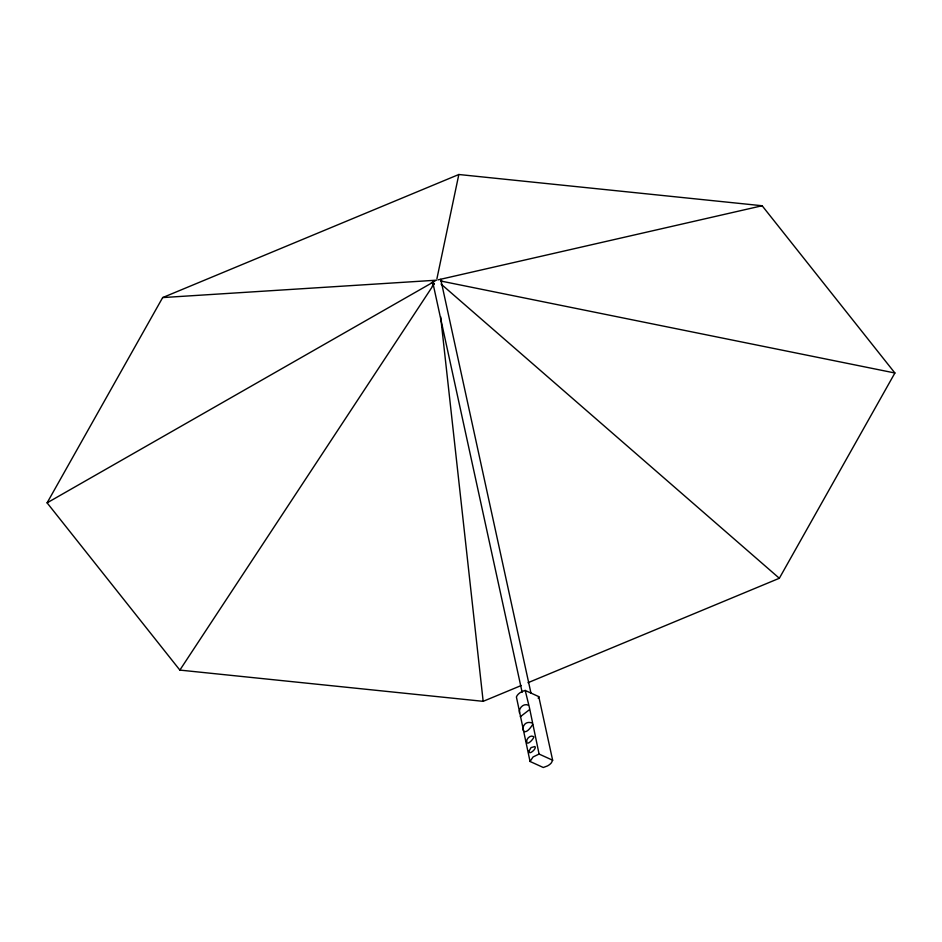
<?xml version="1.0" encoding="UTF-8"?>
<svg xmlns="http://www.w3.org/2000/svg" width="942" height="942" viewBox="0 0 942 942"><rect width="100%" height="100%" fill="white"/><g stroke="black" fill="none" stroke-linecap="round" stroke-linejoin="round"><path stroke-width="1.41" d="M552.648 760.229L539.083 754.059L529.451 707.725L525.212 690.451L524.247 690.71A11.575 7.03 -12.3 0 0 516.404 696.962L530.04 761.466L543.287 767.494L547.349 765.987A11.575 7.03 -12.3 0 0 551.423 762.749L552.648 760.229L538.777 696.621L525.212 690.451M436.911 278.75L458.836 174.505L762.137 205.745L894.9 372.997L779.34 578.27L528.003 682.703M538.777 696.621L538.612 697.257A11.575 7.03 -12.3 0 1 538.176 698.21M530.04 761.466L533.078 756.944L539.083 754.059M532.654 724.563C520.573 743.473 519.195 718.134 532.336 723.103M521.209 685.529L483.164 701.331L179.863 670.092L47.1 502.851L162.66 297.578L458.836 174.505M179.863 670.092L434.18 283.86M529.416 709.715L520.302 716.756M432.296 286.132L434.015 283.754M47.1 502.851L434.05 281.646M431.33 282.788L435.286 280.834M438.042 279.856L762.137 205.745M162.66 297.578L436.605 280.186M440.927 281.057L894.9 372.997M528.438 705.24C523.67 702.885 518.441 708.137 519.478 713.023M441.044 284.037L779.34 578.27M440.738 279.291L530.994 693.265M432.837 282.671L522.151 692.335M440.644 316.736L483.164 701.331M442.139 281.187A6.983 4.239 -12.3 0 1 441.562 281.705M526.566 741.519C526.672 746.417 533.372 739.258 533.855 737.056L533.619 736.609C530.593 734.713 526.625 738.304 526.566 741.519M528.898 751.351C528.745 755.661 537.081 748.584 534.95 746.523L531.041 747.595L528.898 751.351"/></g></svg>
